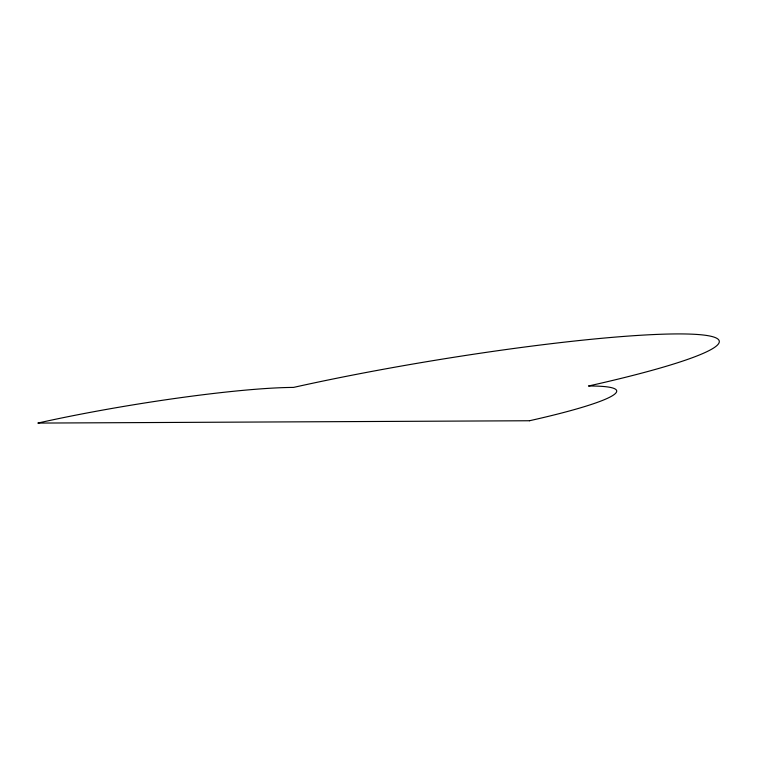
<?xml version="1.0" encoding="UTF-8"?>
<svg xmlns="http://www.w3.org/2000/svg" width="757" height="757" viewBox="0 0 757 757"><rect width="100%" height="100%" fill="white"/><g stroke="black" fill="none" stroke-linecap="round" stroke-linejoin="round"><path stroke-width="1.14" d="M529.455 420.75L37.85 423.078A187.991 18.017 -9.3 0 1 293.527 387.414A281.992 27.025 -9.3 0 1 677.032 333.922A281.992 27.025 -9.3 0 1 588.482 386.013A187.991 18.017 -9.3 0 1 529.455 420.75"/></g></svg>
